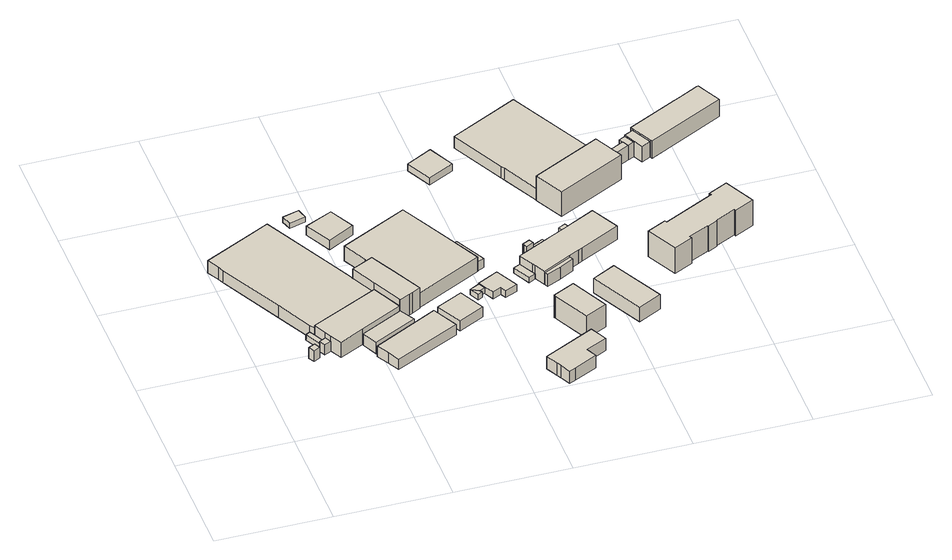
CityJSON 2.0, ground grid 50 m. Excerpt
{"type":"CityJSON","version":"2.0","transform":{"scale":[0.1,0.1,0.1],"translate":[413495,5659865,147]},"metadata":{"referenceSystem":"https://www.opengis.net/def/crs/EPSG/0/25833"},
"CityObjects":{
"building1":{"type":"Building","attributes":{"Dachtyp_tdc":"tdcPolyFlatRoof","Gemeindeschluessel":14612000,"Dachneigung":3.12,"QualitaetDacherkennung":65,"Geometrietyp2DReferenz":"3000","measuredHeight":5.5,"function":"31001_2000","roofType":"2100"},"geometry":[{"type":"Solid","lod":"1","boundaries":[[[[0,1,2,3,4]],[[5,6,7,8,9]],[[4,6,5,0]],[[3,7,6,4]],[[2,8,7,3]],[[1,9,8,2]],[[0,5,9,1]]]]}]},
"building2":{"type":"Building","attributes":{"Dachtyp_tdc":"tdcPolyFlatRoof","Gemeindeschluessel":14612000,"Dachneigung":8.17,"QualitaetDacherkennung":48,"Geometrietyp2DReferenz":"3000","measuredHeight":2.96,"function":"31001_2000","roofType":"2100"},"geometry":[{"type":"Solid","lod":"1","boundaries":[[[[10,11,12,13,14]],[[15,16,17,18,19]],[[14,16,15,10]],[[13,17,16,14]],[[12,18,17,13]],[[11,19,18,12]],[[10,15,19,11]]]]}]},
"building3":{"type":"Building","attributes":{"Dachtyp_tdc":"tdcPolyFlatRoof","Gemeindeschluessel":14612000,"Dachneigung":12.93,"QualitaetDacherkennung":56,"Geometrietyp2DReferenz":"3000","measuredHeight":5.44,"function":"31001_2000","roofType":"2100"},"geometry":[{"type":"Solid","lod":"1","boundaries":[[[[20,21,22,23,24]],[[25,26,27,28,29]],[[24,26,25,20]],[[23,27,26,24]],[[22,28,27,23]],[[21,29,28,22]],[[20,25,29,21]]]]}]},
"building4":{"type":"Building","attributes":{"Dachtyp_tdc":"tdcPolyFlatRoof","Gemeindeschluessel":14612000,"Dachneigung":0,"QualitaetDacherkennung":30,"Geometrietyp2DReferenz":"3000","measuredHeight":6.18,"function":"31001_2000","roofType":"1000"},"geometry":[{"type":"Solid","lod":"1","boundaries":[[[[30,31,32,33,34,35,36,37,38,39,40,41,42]],[[43,44,45,46,47,48,49,50,51,52,53,54,55]],[[42,44,43,30]],[[41,45,44,42]],[[40,46,45,41]],[[39,47,46,40]],[[38,48,47,39]],[[37,49,48,38]],[[36,50,49,37]],[[35,51,50,36]],[[34,52,51,35]],[[33,53,52,34]],[[32,54,53,33]],[[31,55,54,32]],[[30,43,55,31]]]]}]},
"building5":{"type":"Building","attributes":{"Dachtyp_tdc":"tdcPolyFlatRoof","Gemeindeschluessel":14612000,"Dachneigung":0,"QualitaetDacherkennung":14,"Geometrietyp2DReferenz":"3000","measuredHeight":7.84,"function":"31001_2000","roofType":"1000"},"geometry":[{"type":"Solid","lod":"1","boundaries":[[[[56,57,58,59,60,61,62]],[[63,64,65,66,67,68,69]],[[62,64,63,56]],[[61,65,64,62]],[[60,66,65,61]],[[59,67,66,60]],[[58,68,67,59]],[[57,69,68,58]],[[56,63,69,57]]]]}]},
"building6":{"type":"Building","attributes":{"Dachtyp_tdc":"tdcPolyFlatRoof","Gemeindeschluessel":14612000,"Dachneigung":10.09,"QualitaetDacherkennung":89,"Geometrietyp2DReferenz":"3000","measuredHeight":6.54,"function":"31001_2000","roofType":"2100"},"geometry":[{"type":"Solid","lod":"1","boundaries":[[[[70,71,72,73]],[[74,75,76,77]],[[73,75,74,70]],[[72,76,75,73]],[[71,77,76,72]],[[70,74,77,71]]]]}]},
"building7":{"type":"Building","attributes":{"Dachtyp_tdc":"tdcPolyFlatRoof","Gemeindeschluessel":14612000,"Dachneigung":0,"QualitaetDacherkennung":62,"Geometrietyp2DReferenz":"3000","measuredHeight":5.38,"function":"31001_2000","roofType":"1000"},"geometry":[{"type":"Solid","lod":"1","boundaries":[[[[78,79,80,81,82]],[[83,84,85,86,87]],[[82,84,83,78]],[[81,85,84,82]],[[80,86,85,81]],[[79,87,86,80]],[[78,83,87,79]]]]}]},
"building8":{"type":"Building","attributes":{"Dachtyp_tdc":"tdcGableRoof","Gemeindeschluessel":14612000,"Dachneigung":10.3,"QualitaetDacherkennung":20,"Geometrietyp2DReferenz":"3000","measuredHeight":3.74,"function":"31001_2000","roofType":"3100"},"geometry":[{"type":"Solid","lod":"1","boundaries":[[[[88,89,90,91]],[[92,93,94,95]],[[91,93,92,88]],[[90,94,93,91]],[[89,95,94,90]],[[88,92,95,89]]]]}]},
"building9":{"type":"Building","attributes":{"Dachtyp_tdc":"tdcPolyFlatRoof","Gemeindeschluessel":14612000,"Dachneigung":0,"QualitaetDacherkennung":32,"Geometrietyp2DReferenz":"3000","measuredHeight":3,"function":"31001_2000","roofType":"1000"},"geometry":[{"type":"Solid","lod":"1","boundaries":[[[[96,97,98,99,100,101,102,103,104]],[[105,106,107,108,109,110,111,112,113]],[[104,106,105,96]],[[103,107,106,104]],[[102,108,107,103]],[[101,109,108,102]],[[100,110,109,101]],[[99,111,110,100]],[[98,112,111,99]],[[97,113,112,98]],[[96,105,113,97]]]]}]},
"building10":{"type":"Building","attributes":{"Dachtyp_tdc":"tdcPolyFlatRoof","Gemeindeschluessel":14612000,"Dachneigung":2.92,"QualitaetDacherkennung":49,"Geometrietyp2DReferenz":"3000","measuredHeight":11.23,"function":"31001_2000","roofType":"2100"},"geometry":[{"type":"Solid","lod":"1","boundaries":[[[[114,115,116,117,118,119,120,121,122,123,124]],[[125,126,127,128,129,130,131,132,133,134,135]],[[124,126,125,114]],[[123,127,126,124]],[[122,128,127,123]],[[121,129,128,122]],[[120,130,129,121]],[[119,131,130,120]],[[118,132,131,119]],[[117,133,132,118]],[[116,134,133,117]],[[115,135,134,116]],[[114,125,135,115]]]]}]},
"building11":{"type":"Building","attributes":{"Dachtyp_tdc":"tdcGableRoof","Gemeindeschluessel":14612000,"Dachneigung":13.63,"QualitaetDacherkennung":82,"Geometrietyp2DReferenz":"3000","measuredHeight":5.41,"function":"31001_2000","roofType":"3100"},"geometry":[{"type":"Solid","lod":"1","boundaries":[[[[136,137,138,139]],[[140,141,142,143]],[[139,141,140,136]],[[138,142,141,139]],[[137,143,142,138]],[[136,140,143,137]]]]}]},
"building12":{"type":"Building","attributes":{"Dachtyp_tdc":"tdcPolyFlatRoof","Gemeindeschluessel":14612000,"Dachneigung":0,"QualitaetDacherkennung":81,"Geometrietyp2DReferenz":"3000","measuredHeight":5.12,"function":"31001_2000","roofType":"1000"},"geometry":[{"type":"Solid","lod":"1","boundaries":[[[[144,145,146,147]],[[148,149,150,151]],[[147,149,148,144]],[[146,150,149,147]],[[145,151,150,146]],[[144,148,151,145]]]]}]},
"building13":{"type":"Building","attributes":{"Dachtyp_tdc":"tdcPolyFlatRoof","Gemeindeschluessel":14612000,"Dachneigung":0,"QualitaetDacherkennung":24,"Geometrietyp2DReferenz":"3000","measuredHeight":7.38,"function":"31001_2000","roofType":"1000"},"geometry":[{"type":"Solid","lod":"1","boundaries":[[[[152,153,154,155,156,157,158,159,160,161,162,163,164,165]],[[166,167,168,169,170,171,172,173,174,175,176,177,178,179]],[[165,167,166,152]],[[164,168,167,165]],[[163,169,168,164]],[[162,170,169,163]],[[161,171,170,162]],[[160,172,171,161]],[[159,173,172,160]],[[158,174,173,159]],[[157,175,174,158]],[[156,176,175,157]],[[155,177,176,156]],[[154,178,177,155]],[[153,179,178,154]],[[152,166,179,153]]]]}]},
"building14":{"type":"Building","attributes":{"Gemeindeschluessel":14612000,"Geometrietyp2DReferenz":"3000","function":"31001_2000","roofType":"9999"},"children":["building14-1","building14-2"]},
"building14-1":{"type":"BuildingPart","attributes":{"Dachtyp_tdc":"tdcPolyFlatRoof","Dachneigung":4.91,"QualitaetDacherkennung":44,"Geometrietyp2DReferenz":"3000","measuredHeight":2.96,"roofType":"2100"},"parents":["building14"],"geometry":[{"type":"Solid","lod":"1","boundaries":[[[[180,181,182,183]],[[184,185,186,187]],[[183,185,184,180]],[[182,186,185,183]],[[181,187,186,182]],[[180,184,187,181]]]]}]},
"building14-2":{"type":"BuildingPart","attributes":{"Dachtyp_tdc":"tdcPolyFlatRoof","Dachneigung":2.78,"QualitaetDacherkennung":55,"Geometrietyp2DReferenz":"3000","measuredHeight":2.77,"roofType":"2100"},"parents":["building14"],"geometry":[{"type":"Solid","lod":"1","boundaries":[[[[188,183,182,189]],[[190,191,186,185]],[[189,191,190,188]],[[182,186,191,189]],[[183,185,186,182]],[[188,190,185,183]]]]}]},
"building15":{"type":"Building","attributes":{"Dachtyp_tdc":"tdcFreeFormRoof","Gemeindeschluessel":14612000,"Dachneigung":27.4,"QualitaetDacherkennung":60,"Geometrietyp2DReferenz":"3000","measuredHeight":8.48,"function":"31001_2000","roofType":"5000"},"geometry":[{"type":"Solid","lod":"1","boundaries":[[[[192,193,194,195,196,197,198,199,200]],[[201,202,203,204,205,206,207,208,209]],[[200,202,201,192]],[[199,203,202,200]],[[198,204,203,199]],[[197,205,204,198]],[[196,206,205,197]],[[195,207,206,196]],[[194,208,207,195]],[[193,209,208,194]],[[192,201,209,193]]]]}]},
"building16":{"type":"Building","attributes":{"Dachtyp_tdc":"tdcPolyFlatRoof","Gemeindeschluessel":14612000,"Dachneigung":0,"QualitaetDacherkennung":86,"Geometrietyp2DReferenz":"3000","measuredHeight":3.33,"function":"31001_2000","roofType":"1000"},"geometry":[{"type":"Solid","lod":"1","boundaries":[[[[210,211,212,213,214,215,216,217,218]],[[219,220,221,222,223,224,225,226,227]],[[218,220,219,210]],[[217,221,220,218]],[[216,222,221,217]],[[215,223,222,216]],[[214,224,223,215]],[[213,225,224,214]],[[212,226,225,213]],[[211,227,226,212]],[[210,219,227,211]]]]}]},
"building17":{"type":"Building","attributes":{"Dachtyp_tdc":"tdcPolyFlatRoof","Gemeindeschluessel":14612000,"Dachneigung":4.58,"QualitaetDacherkennung":74,"Geometrietyp2DReferenz":"3000","measuredHeight":4.75,"function":"31001_2000","roofType":"2100"},"geometry":[{"type":"Solid","lod":"1","boundaries":[[[[228,229,230,231]],[[232,233,234,235]],[[231,233,232,228]],[[230,234,233,231]],[[229,235,234,230]],[[228,232,235,229]]]]}]},
"building18":{"type":"Building","attributes":{"Dachtyp_tdc":"tdcFreeFormRoof","Gemeindeschluessel":14612000,"Dachneigung":11.27,"QualitaetDacherkennung":15,"Geometrietyp2DReferenz":"3000","measuredHeight":3.46,"function":"31001_2000","roofType":"5000"},"geometry":[{"type":"Solid","lod":"1","boundaries":[[[[236,237,238,239,240,241]],[[242,243,244,245,246,247]],[[241,243,242,236]],[[240,244,243,241]],[[239,245,244,240]],[[238,246,245,239]],[[237,247,246,238]],[[236,242,247,237]]]]}]},
"building19":{"type":"Building","attributes":{"Dachtyp_tdc":"tdcHipRoof","Gemeindeschluessel":14612000,"Dachneigung":32.33,"QualitaetDacherkennung":88,"Geometrietyp2DReferenz":"3000","measuredHeight":13.16,"function":"31001_2000","roofType":"3200"},"geometry":[{"type":"Solid","lod":"1","boundaries":[[[[248,249,250,251,252]],[[253,254,255,256,257]],[[252,254,253,248]],[[251,255,254,252]],[[250,256,255,251]],[[249,257,256,250]],[[248,253,257,249]]]]}]},
"building20":{"type":"Building","attributes":{"Dachtyp_tdc":"tdcGableRoof","Gemeindeschluessel":14612000,"Dachneigung":13.11,"QualitaetDacherkennung":82,"Geometrietyp2DReferenz":"3000","measuredHeight":4.34,"function":"31001_2000","roofType":"3100"},"geometry":[{"type":"Solid","lod":"1","boundaries":[[[[258,259,260,261]],[[262,263,264,265]],[[261,263,262,258]],[[260,264,263,261]],[[259,265,264,260]],[[258,262,265,259]]]]}]},
"building21":{"type":"Building","attributes":{"Gemeindeschluessel":14612000,"Geometrietyp2DReferenz":"3000","function":"31001_2000","roofType":"9999"},"children":["building21-1","building21-2","building21-3","building21-4","building21-5"]},
"building21-1":{"type":"BuildingPart","attributes":{"Dachtyp_tdc":"tdcGableRoof","Dachneigung":20,"QualitaetDacherkennung":52,"Geometrietyp2DReferenz":"3000","measuredHeight":8.08,"roofType":"3100"},"parents":["building21"],"geometry":[{"type":"Solid","lod":"1","boundaries":[[[[266,267,268,269,270,271,272,273,274,275,276,277,278,279,280,281]],[[282,283,284,285,286,287,288,289,290,291,292,293,294,295,296,297]],[[281,282,297,266]],[[280,283,282,281]],[[279,284,283,280]],[[278,285,284,279]],[[277,286,285,278]],[[276,287,286,277]],[[275,288,287,276]],[[274,289,288,275]],[[273,290,289,274]],[[272,291,290,273]],[[271,292,291,272]],[[270,293,292,271]],[[269,294,293,270]],[[268,295,294,269]],[[267,296,295,268]],[[266,297,296,267]]]]}]},
"building21-2":{"type":"BuildingPart","attributes":{"Dachtyp_tdc":"tdcFreeFormRoof","Dachneigung":57.12,"QualitaetDacherkennung":8,"Geometrietyp2DReferenz":"3000","measuredHeight":10.04,"roofType":"5000"},"parents":["building21"],"geometry":[{"type":"Solid","lod":"1","boundaries":[[[[298,299,300,301,302,303]],[[304,305,306,307,282,297]],[[303,304,297,298]],[[302,305,304,303]],[[301,306,305,302]],[[300,307,306,301]],[[299,282,307,300]],[[298,297,282,299]]]]}]},
"building21-3":{"type":"BuildingPart","attributes":{"Dachtyp_tdc":"tdcGableRoof","Dachneigung":29.35,"QualitaetDacherkennung":12,"Geometrietyp2DReferenz":"3000","measuredHeight":6.28,"roofType":"3100"},"parents":["building21"],"geometry":[{"type":"Solid","lod":"1","boundaries":[[[[308,309,310,311,312,313,314,315,316]],[[317,318,319,320,284,283,321,282,307]],[[316,318,317,308]],[[315,319,318,316]],[[314,320,319,315]],[[313,284,320,314]],[[312,283,284,313]],[[311,321,283,312]],[[310,282,321,311]],[[309,307,282,310]],[[308,317,307,309]]]]}]},
"building21-4":{"type":"BuildingPart","attributes":{"Dachtyp_tdc":"tdcGableRoof","Dachneigung":41.38,"QualitaetDacherkennung":1,"Geometrietyp2DReferenz":"3000","measuredHeight":9.18,"roofType":"3100"},"parents":["building21"],"geometry":[{"type":"Solid","lod":"1","boundaries":[[[[322,323,324,325,326,327]],[[328,292,329,330,331,293]],[[327,328,293,322]],[[326,292,328,327]],[[325,329,292,326]],[[324,330,329,325]],[[323,331,330,324]],[[322,293,331,323]]]]}]},
"building21-5":{"type":"BuildingPart","attributes":{"Dachtyp_tdc":"tdcGableRoof","Dachneigung":64.77,"QualitaetDacherkennung":13,"Geometrietyp2DReferenz":"3000","measuredHeight":7.05,"roofType":"3100"},"parents":["building21"],"geometry":[{"type":"Solid","lod":"1","boundaries":[[[[332,333,334,335]],[[285,336,337,286]],[[335,336,285,332]],[[334,337,336,335]],[[333,286,337,334]],[[332,285,286,333]]]]}]},
"building22":{"type":"Building","attributes":{"Dachtyp_tdc":"tdcHipRoof","Gemeindeschluessel":14612000,"Dachneigung":44.14,"QualitaetDacherkennung":78,"Geometrietyp2DReferenz":"3000","measuredHeight":10.02,"function":"31001_2000","roofType":"3200"},"geometry":[{"type":"Solid","lod":"1","boundaries":[[[[338,339,340,341]],[[342,343,344,345]],[[341,343,342,338]],[[340,344,343,341]],[[339,345,344,340]],[[338,342,345,339]]]]}]},
"building23":{"type":"Building","attributes":{"Dachtyp_tdc":"tdcPolyFlatRoof","Gemeindeschluessel":14612000,"Dachneigung":0,"QualitaetDacherkennung":29,"Geometrietyp2DReferenz":"3000","measuredHeight":6,"function":"31001_2000","roofType":"1000"},"geometry":[{"type":"Solid","lod":"1","boundaries":[[[[346,347,348,349,350,351]],[[352,353,354,355,356,357]],[[351,353,352,346]],[[350,354,353,351]],[[349,355,354,350]],[[348,356,355,349]],[[347,357,356,348]],[[346,352,357,347]]]]}]},
"building24":{"type":"Building","attributes":{"Dachtyp_tdc":"tdcFreeFormRoof","Gemeindeschluessel":14612000,"Dachneigung":28.61,"QualitaetDacherkennung":52,"Geometrietyp2DReferenz":"3000","measuredHeight":14.61,"function":"31001_2000","roofType":"5000"},"geometry":[{"type":"Solid","lod":"1","boundaries":[[[[358,359,360,361,362,363]],[[364,365,366,367,368,369]],[[363,365,364,358]],[[362,366,365,363]],[[361,367,366,362]],[[360,368,367,361]],[[359,369,368,360]],[[358,364,369,359]]]]}]},
"building25":{"type":"Building","attributes":{"Dachtyp_tdc":"tdcPolyFlatRoof","Gemeindeschluessel":14612000,"Dachneigung":3.19,"QualitaetDacherkennung":68,"Geometrietyp2DReferenz":"3000","measuredHeight":7.58,"function":"31001_2000","roofType":"2100"},"geometry":[{"type":"Solid","lod":"1","boundaries":[[[[370,371,372,373]],[[374,375,376,377]],[[373,375,374,370]],[[372,376,375,373]],[[371,377,376,372]],[[370,374,377,371]]]]}]},
"building26":{"type":"Building","attributes":{"Dachtyp_tdc":"tdcFreeFormRoof","Gemeindeschluessel":14612000,"Dachneigung":33.71,"QualitaetDacherkennung":66,"Geometrietyp2DReferenz":"3000","measuredHeight":15.22,"function":"31001_9998","roofType":"5000"},"geometry":[{"type":"Solid","lod":"1","boundaries":[[[[378,379,380,381,382,383,384,385,386,387,388,389,390,391,392,393]],[[394,395,396,397,398,399,400,401,402,403,404,405,406,407,408,409]],[[393,395,394,378]],[[392,396,395,393]],[[391,397,396,392]],[[390,398,397,391]],[[389,399,398,390]],[[388,400,399,389]],[[387,401,400,388]],[[386,402,401,387]],[[385,403,402,386]],[[384,404,403,385]],[[383,405,404,384]],[[382,406,405,383]],[[381,407,406,382]],[[380,408,407,381]],[[379,409,408,380]],[[378,394,409,379]]]]}]},
"building27":{"type":"Building","attributes":{"Dachtyp_tdc":"tdcPolyFlatRoof","Gemeindeschluessel":14612000,"Dachneigung":3.32,"QualitaetDacherkennung":42,"Geometrietyp2DReferenz":"3000","measuredHeight":7.61,"function":"31001_2000","roofType":"2100"},"geometry":[{"type":"Solid","lod":"1","boundaries":[[[[372,371,410,411,412,413]],[[376,414,415,416,417,377]],[[413,414,376,372]],[[412,415,414,413]],[[411,416,415,412]],[[410,417,416,411]],[[371,377,417,410]],[[372,376,377,371]]]]}]},
"building28":{"type":"Building","attributes":{"Gemeindeschluessel":14612000,"Geometrietyp2DReferenz":"3000","function":"31001_2000","roofType":"9999"},"children":["building28-1","building28-2"]},
"building28-1":{"type":"BuildingPart","attributes":{"Dachtyp_tdc":"tdcGableRoof","Dachneigung":10.01,"QualitaetDacherkennung":63,"Geometrietyp2DReferenz":"3000","measuredHeight":9.34,"roofType":"3100"},"parents":["building28"],"geometry":[{"type":"Solid","lod":"1","boundaries":[[[[418,419,420,421,422,423,424,425,426,427,428,429]],[[430,431,432,433,434,435,436,437,438,439,440,441]],[[428,431,430,429]],[[427,432,431,428]],[[426,433,432,427]],[[425,434,433,426]],[[424,435,434,425]],[[423,436,435,424]],[[422,437,436,423]],[[421,438,437,422]],[[420,439,438,421]],[[419,440,439,420]],[[418,441,440,419]],[[429,430,441,418]]]]}]},
"building28-2":{"type":"BuildingPart","attributes":{"Dachtyp_tdc":"tdcPolyFlatRoof","Dachneigung":0,"QualitaetDacherkennung":56,"Geometrietyp2DReferenz":"3000","measuredHeight":8.01,"roofType":"1000"},"parents":["building28"],"geometry":[{"type":"Solid","lod":"1","boundaries":[[[[442,443,444,445,446,447]],[[432,430,448,449,450,451]],[[446,430,432,447]],[[445,448,430,446]],[[444,449,448,445]],[[443,450,449,444]],[[442,451,450,443]],[[447,432,451,442]]]]}]}
},
"vertices":[
[230,457,65],[258,472,65],[245,499,65],[242,497,65],[216,484,65],[230,457,11],[216,484,11],[242,497,11],[245,499,11],[258,472,11],
[240,594,41],[279,516,41],[299,526,41],[272,581,41],[260,604,41],[240,594,13],[260,604,13],[272,581,13],[299,526,13],[279,516,13],
[270,511,62],[283,484,62],[313,499,62],[299,526,62],[279,516,62],[270,511,11],[279,516,11],[299,526,11],[313,499,11],[283,484,11],
[39,1042,76],[181,761,76],[260,604,76],[272,581,76],[567,724,76],[513,835,76],[503,857,76],[456,951,76],[446,971,76],[296,1266,76],[213,1224,76],[1,1118,76],[28,1064,76],[39,1042,14],[28,1064,14],[1,1118,14],[213,1224,14],[296,1266,14],[446,971,14],[456,951,14],[503,857,14],[513,835,14],[567,724,14],[272,581,14],[260,604,14],[181,761,14],
[339,447,90],[446,501,90],[630,593,90],[567,724,90],[272,581,90],[299,526,90],[313,499,90],[339,447,12],[313,499,12],[299,526,12],[272,581,12],[567,724,12],[630,593,12],[446,501,12],
[479,428,69],[669,521,69],[632,589,69],[447,496,69],[479,428,11],[447,496,11],[632,589,11],[669,521,11],
[506,359,63],[534,306,63],[818,445,63],[762,557,63],[478,411,63],[506,359,10],[478,411,10],[762,557,10],[818,445,10],[534,306,10],
[390,1265,56],[462,1285,56],[449,1333,56],[377,1312,56],[390,1265,30],[377,1312,30],[449,1333,30],[462,1285,30],
[513,835,55],[608,881,55],[605,886,55],[598,882,55],[593,880,55],[589,878,55],[570,868,55],[561,886,55],[503,857,55],[513,835,25],[503,857,25],[561,886,25],[570,868,25],[589,878,25],[593,880,25],[598,882,25],[605,886,25],[608,881,25],
[677,612,123],[694,621,123],[730,639,123],[728,643,123],[661,776,123],[634,828,123],[608,881,123],[513,835,123],[567,724,123],[630,593,123],[632,590,123],[677,612,17],[632,590,17],[630,593,17],[567,724,17],[513,835,17],[608,881,17],[634,828,17],[661,776,17],[728,643,17],[730,639,17],[694,621,17],
[442,1210,72],[501,1094,72],[618,1156,72],[562,1267,72],[442,1210,26],[562,1267,26],[618,1156,26],[501,1094,26],
[951,511,69],[895,623,69],[782,567,69],[838,455,69],[951,511,18],[838,455,18],[782,567,18],[895,623,18],
[728,643,93],[1019,789,93],[951,926,93],[883,1061,93],[830,1165,93],[538,1018,93],[591,912,93],[592,910,93],[595,906,93],[597,902,93],[605,886,93],[608,881,93],[634,828,93],[661,776,93],[728,643,19],[661,776,19],[634,828,19],[608,881,19],[605,886,19],[597,902,19],[595,906,19],[592,910,19],[591,912,19],[538,1018,19],[830,1165,19],[883,1061,19],[951,926,19],[1019,789,19],
[1004,649,48],[989,678,48],[945,657,48],[980,637,48],[1004,649,21],[980,637,21],[945,657,21],[989,678,21],
[986,625,48],[966,615,48],[986,625,21],[966,615,21],
[1257,114,79],[1350,160,79],[1313,232,79],[1092,123,79],[1118,70,79],[1128,50,79],[1150,5,79],[1179,19,79],[1279,69,79],[1257,114,16],[1279,69,16],[1179,19,16],[1150,5,16],[1128,50,16],[1118,70,16],[1092,123,16],[1313,232,16],[1350,160,16],
[1063,624,53],[1075,599,53],[1129,623,53],[1078,724,53],[1026,697,53],[992,680,53],[989,678,53],[1004,649,53],[1025,606,53],[1063,624,19],[1025,606,19],[1004,649,19],[989,678,19],[992,680,19],[1026,697,19],[1078,724,19],[1129,623,19],[1075,599,19],
[1049,804,68],[981,939,68],[951,926,68],[1019,789,68],[1049,804,22],[1019,789,22],[951,926,22],[981,939,22],
[1153,734,47],[1192,657,47],[1221,672,47],[1182,749,47],[1159,737,47],[1157,736,47],[1153,734,20],[1157,736,20],[1159,737,20],[1182,749,20],[1221,672,20],[1192,657,20],
[1222,416,131],[1302,256,131],[1395,302,131],[1314,468,131],[1219,421,131],[1222,416,17],[1219,421,17],[1314,468,17],[1395,302,17],[1302,256,17],
[947,1461,72],[1002,1349,72],[1114,1407,72],[1058,1519,72],[947,1461,36],[1058,1519,36],[1114,1407,36],[1002,1349,36],
[1217,766,90],[1182,749,90],[1215,684,90],[1221,672,90],[1246,624,90],[1371,688,90],[1416,711,90],[1433,719,90],[1608,808,90],[1577,868,90],[1545,932,90],[1434,876,90],[1403,860,90],[1322,820,90],[1322,819,90],[1250,783,90],[1250,783,23],[1322,819,23],[1322,820,23],[1403,860,23],[1434,876,23],[1545,932,23],[1577,868,23],[1608,808,23],[1433,719,23],[1416,711,23],[1371,688,23],[1246,624,23],[1221,672,23],[1215,684,23],[1182,749,23],[1217,766,23],
[1217,766,114],[1250,783,114],[1241,799,114],[1239,803,114],[1207,787,114],[1210,779,114],[1210,779,23],[1207,787,23],[1239,803,23],[1241,799,23],
[1263,810,68],[1241,799,68],[1250,783,68],[1303,810,68],[1322,819,68],[1322,820,68],[1308,847,68],[1290,837,68],[1257,821,68],[1263,810,23],[1257,821,23],[1290,837,23],[1308,847,23],[1303,810,23],
[1246,624,84],[1254,608,84],[1317,640,84],[1379,672,84],[1371,688,84],[1309,656,84],[1309,656,23],[1379,672,23],[1317,640,23],[1254,608,23],
[1403,860,75],[1434,876,75],[1420,903,75],[1389,888,75],[1389,888,23],[1420,903,23],
[1533,290,91],[1636,341,91],[1518,573,91],[1416,521,91],[1533,290,18],[1416,521,18],[1518,573,18],[1636,341,18],
[1293,1287,97],[1374,1126,97],[1671,1276,97],[1461,1689,97],[1166,1540,97],[1285,1302,97],[1293,1287,37],[1285,1302,37],[1166,1540,37],[1461,1689,37],[1671,1276,37],[1374,1126,37],
[1374,1126,160],[1439,998,160],[1736,1148,160],[1708,1202,160],[1695,1230,160],[1671,1276,160],[1374,1126,35],[1671,1276,35],[1695,1230,35],[1708,1202,35],[1736,1148,35],[1439,998,35],
[1708,1202,119],[1796,1246,119],[1782,1274,119],[1695,1230,119],[1708,1202,44],[1695,1230,44],[1782,1274,44],[1796,1246,44],
[1992,808,161],[1997,798,161],[1776,688,161],[1771,697,161],[1688,656,161],[1756,521,161],[1839,562,161],[1834,572,161],[1925,618,161],[1927,614,161],[1967,633,161],[1965,638,161],[2055,682,161],[2059,674,161],[2143,715,161],[2076,850,161],[1992,808,31],[2076,850,31],[2143,715,31],[2059,674,31],[2055,682,31],[1965,638,31],[1967,633,31],[1927,614,31],[1925,618,31],[1834,572,31],[1839,562,31],[1756,521,31],[1688,656,31],[1771,697,31],[1776,688,31],[1997,798,31],
[1823,1260,119],[1809,1289,119],[1801,1305,119],[1773,1291,119],[1773,1291,44],[1801,1305,44],[1809,1289,44],[1823,1260,44],
[1890,1227,132],[2225,1396,132],[2197,1452,132],[2171,1504,132],[2164,1501,132],[2082,1459,132],[2071,1454,132],[2053,1445,132],[1835,1335,132],[1840,1325,132],[1861,1283,132],[1884,1237,132],[1884,1237,45],[1861,1283,45],[1840,1325,45],[1835,1335,45],[2053,1445,45],[2071,1454,45],[2082,1459,45],[2164,1501,45],[2171,1504,45],[2197,1452,45],[2225,1396,45],[1890,1227,45],
[1801,1305,125],[1809,1289,125],[1823,1260,125],[1845,1217,125],[1884,1237,125],[1840,1325,125],[1845,1217,45],[1823,1260,45],[1809,1289,45],[1801,1305,45]
]}
